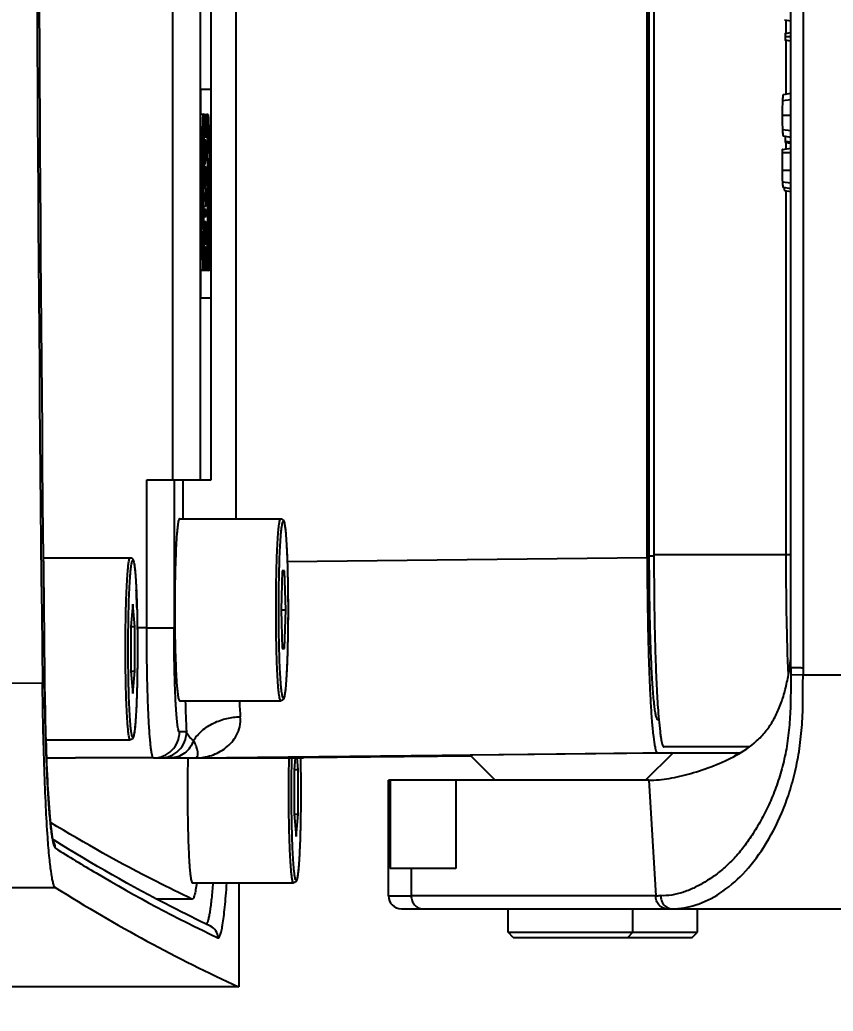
# Model space of a CAD drawing. Header units: millimetres. Extents: x 5828 to 6704, y 123 to 421.
# Drawn here: x 6436.353 to 6438.438, y 194.547 to 197.089 of the extents above; entities that cross this region are included whole.
import ezdxf

# ---------------------------------------------------------------- set-up
doc = ezdxf.new("R2010")
doc.units = ezdxf.units.MM
doc.layers.add('外形图', color=7, linetype='Continuous')
doc.layers.add('尺寸标注', color=7, linetype='Continuous')
doc.styles.add('微软雅黑', font='msyh.ttc', dxfattribs={"height": 1.5})
doc.dimstyles.new('尺寸标注_1_15比例', dxfattribs={"dimtxt": 1.5, "dimasz": 1.25, "dimexe": 0.5, "dimexo": 0.4, "dimgap": 0.5, "dimtad": 1, "dimdec": 1, "dimlfac": 15, "dimdsep": 46, "dimtxsty": '微软雅黑', "dimcen": 0.09, "dimadec": 0, "dimazin": 0, "dimtp": 0.01, "dimtm": 0.01, "dimtfac": 1, "dimtdec": 1, "dimtofl": 0, "dimtmove": 0, "dimatfit": 3, "dimfxl": 1, "dimtolj": 1, "dimarcsym": 0})

# ---------------------------------------------------------------- blocks, each defined once
blk = doc.blocks.new('*D948')
at = {"layer": 'Defpoints', "color": 0}
for p in [(6426.4804, 198.7098), (6426.4804, 197.8431), (6446.4983, 197.8431)]:
    blk.add_point(p, dxfattribs=at)
at = {"layer": '尺寸标注', "color": 0, "lineweight": -2}
for p, q in [((6446.4983, 199.9598), (6446.4983, 201.2098)), ((6426.8804, 198.7098), (6446.9983, 198.7098)), ((6426.8804, 197.8431), (6446.9983, 197.8431)), ((6446.4983, 196.5931), (6446.4983, 192.3696))]:
    blk.add_line(p, q, dxfattribs=at)
at = {"layer": '尺寸标注', "color": 0}
for points in [[(6446.29, 199.9598), (6446.7067, 199.9598), (6446.4983, 198.7098)], [(6446.7067, 196.5931), (6446.29, 196.5931), (6446.4983, 197.8431)]]:
    blk.add_solid(points, dxfattribs=at)
at = {"layer": '尺寸标注', "color": 0, "insert": (6445.2193, 193.8564), "char_height": 1.5, "attachment_point": 5, "rotation": 90, "style": '微软雅黑'}
blk.add_mtext('\\A1;13', dxfattribs=at)

msp = doc.modelspace()

# ---------------------------------------------------------------- linework, layer by layer
at = {"layer": '外形图'}
for p, q in [((6438.3294, 195.4282), (6438.3294, 197.8581)), ((6438.361, 197.8584), (6438.3609, 195.4279)), ((6437.9611, 195.7097), (6437.9611, 197.5767)), ((6437.9656, 197.5715), (6437.9656, 195.7148)), ((6437.9783, 197.5681), (6437.9783, 195.7181)), ((6436.9076, 195.8098), (6436.9076, 197.4765)), ((6436.7447, 195.9098), (6436.7447, 197.3765)), ((6436.8147, 197.3765), (6436.8147, 195.9098)), ((6436.8436, 195.9098), (6436.8436, 197.3765)), ((6438.3132, 197.0888), (6438.3294, 197.086)), ((6438.3173, 197.0542), (6438.3173, 197.0881)), ((6438.3149, 197.0538), (6438.3294, 197.0564)), ((6438.3294, 197.0451), (6438.3145, 197.0451)), ((6438.3294, 197.0338), (6438.3149, 197.0363)), ((6438.3173, 196.8977), (6438.3173, 197.0359)), ((6436.843, 196.9098), (6436.8151, 196.9098)), ((6436.8151, 196.9098), (6436.8151, 196.3765)), ((6436.8164, 196.8465), (6436.8164, 196.9098)), ((6436.843, 196.3765), (6436.843, 196.9098)), ((6438.3294, 196.8998), (6438.3097, 196.8963)), ((6438.3294, 196.8836), (6438.3079, 196.881)), ((6436.8151, 196.8466), (6436.8224, 196.8466)), ((6436.8262, 196.8465), (6436.8224, 196.8466)), ((6436.8262, 196.8465), (6436.8261, 196.8449)), ((6436.8262, 196.8465), (6436.8321, 196.8465)), ((6436.8358, 196.8465), (6436.8321, 196.8465)), ((6436.8321, 196.8449), (6436.8321, 196.8465)), ((6436.8256, 196.8267), (6436.8274, 196.8267)), ((6436.8262, 196.8448), (6436.8274, 196.8448)), ((6436.8308, 196.8448), (6436.8274, 196.8448)), ((6436.8274, 196.8448), (6436.8274, 196.8267)), ((6436.8274, 196.8267), (6436.8287, 196.8267)), ((6436.8287, 196.8267), (6436.8287, 196.8072)), ((6436.8296, 196.8267), (6436.8308, 196.8267)), ((6436.8296, 196.8072), (6436.8296, 196.8267)), ((6436.8308, 196.8267), (6436.8308, 196.8448)), ((6436.8328, 196.8207), (6436.8326, 196.8269)), ((6438.3294, 196.8438), (6438.3071, 196.8438)), ((6436.8251, 196.8072), (6436.8274, 196.8072)), ((6436.8287, 196.8072), (6436.8274, 196.8072)), ((6436.8274, 196.8072), (6436.8274, 196.7891)), ((6436.8308, 196.8072), (6436.8296, 196.8072)), ((6436.8308, 196.7891), (6436.8308, 196.8072)), ((6438.3294, 196.804), (6438.3079, 196.8066)), ((6436.8247, 196.7892), (6436.8246, 196.7826)), ((6436.8246, 196.7826), (6436.8274, 196.7826)), ((6436.8248, 196.7891), (6436.8274, 196.7891)), ((6436.8274, 196.7891), (6436.8308, 196.7891)), ((6436.8274, 196.7826), (6436.8274, 196.7647)), ((6436.8274, 196.7826), (6436.8308, 196.7612)), ((6438.3097, 196.7913), (6438.3294, 196.7879)), ((6438.3144, 196.7905), (6438.3151, 196.7768)), ((6438.3157, 196.7767), (6438.3151, 196.7768)), ((6438.3294, 196.7714), (6438.3154, 196.7738)), ((6438.3294, 196.775), (6438.3157, 196.7767)), ((6438.3173, 196.7581), (6438.3173, 196.7735)), ((6436.8243, 196.7614), (6436.8279, 196.7614)), ((6436.8244, 196.7647), (6436.8274, 196.7647)), ((6436.8274, 196.7647), (6436.8279, 196.7614)), ((6436.8279, 196.7614), (6436.8279, 196.7412)), ((6436.8287, 196.7571), (6436.8287, 196.7457)), ((6436.8297, 196.7515), (6436.8287, 196.7571)), ((6436.8287, 196.7515), (6436.8297, 196.7515)), ((6436.8287, 196.7457), (6436.8297, 196.7515)), ((6436.8308, 196.7405), (6436.8308, 196.7612)), ((6438.3294, 196.7476), (6438.3071, 196.7476)), ((6438.3071, 196.7476), (6438.3071, 196.7038)), ((6438.3075, 196.7563), (6438.3294, 196.7602)), ((6436.824, 196.7412), (6436.8279, 196.7412)), ((6436.824, 196.7378), (6436.8274, 196.7378)), ((6436.8279, 196.7412), (6436.8274, 196.7378)), ((6436.8308, 196.7405), (6436.8274, 196.7181)), ((6436.8274, 196.7378), (6436.8274, 196.7181)), ((6436.8238, 196.7181), (6436.8237, 196.7117)), ((6436.8237, 196.7117), (6436.8274, 196.7117)), ((6436.8238, 196.7181), (6436.8274, 196.7181)), ((6436.8308, 196.7117), (6436.8274, 196.7117)), ((6436.8274, 196.7117), (6436.8274, 196.6936)), ((6436.8308, 196.6858), (6436.8308, 196.7117)), ((6438.3071, 196.7038), (6438.3294, 196.7038)), ((6436.8236, 196.6936), (6436.8274, 196.6936)), ((6436.8236, 196.6806), (6436.8274, 196.6806)), ((6436.8274, 196.6936), (6436.8286, 196.6936)), ((6436.8274, 196.6806), (6436.8286, 196.6936)), ((6436.8274, 196.6806), (6436.8274, 196.6586)), ((6436.8288, 196.675), (6436.8278, 196.663)), ((6436.8301, 196.6936), (6436.8293, 196.6936)), ((6438.3294, 196.6701), (6438.3077, 196.6728)), ((6436.8235, 196.663), (6436.8235, 196.6586)), ((6436.8235, 196.6586), (6436.8274, 196.6586)), ((6436.8235, 196.6586), (6436.8235, 196.6579)), ((6436.8235, 196.6579), (6436.83, 196.6579)), ((6436.8235, 196.6579), (6436.8235, 196.6437)), ((6436.8235, 196.6437), (6436.8274, 196.6437)), ((6436.83, 196.6437), (6436.8274, 196.6437)), ((6436.8274, 196.6437), (6436.8274, 196.6256)), ((6436.8278, 196.663), (6436.8298, 196.663)), ((6436.8308, 196.6579), (6436.83, 196.6579)), ((6436.83, 196.6579), (6436.83, 196.6437)), ((6436.8308, 196.6114), (6436.8308, 196.6579)), ((6438.3092, 196.6601), (6438.3294, 196.6565)), ((6438.3132, 196.6513), (6438.3294, 196.6485)), ((6438.3173, 195.7181), (6438.3173, 196.6506)), ((6436.8235, 196.6256), (6436.8274, 196.6256)), ((6436.8235, 196.6256), (6436.8235, 196.6114)), ((6436.8274, 196.6256), (6436.83, 196.6256)), ((6436.83, 196.6256), (6436.83, 196.6114)), ((6436.8235, 196.6114), (6436.8236, 196.6023)), ((6436.8236, 196.6114), (6436.83, 196.6114)), ((6436.8236, 196.6023), (6436.8274, 196.6023)), ((6436.8308, 196.6023), (6436.8274, 196.6023)), ((6436.8274, 196.6023), (6436.8274, 196.5843)), ((6436.83, 196.6114), (6436.8308, 196.6114)), ((6436.8308, 196.5843), (6436.8308, 196.6023)), ((6436.8237, 196.5843), (6436.8274, 196.5843)), ((6436.8237, 196.5843), (6436.8238, 196.5706)), ((6436.8238, 196.5707), (6436.8274, 196.5707)), ((6436.8274, 196.5843), (6436.8308, 196.5843)), ((6436.8308, 196.5707), (6436.8274, 196.5707)), ((6436.8274, 196.5707), (6436.8274, 196.5533)), ((6436.8308, 196.5475), (6436.8308, 196.5707)), ((6436.824, 196.5533), (6436.8274, 196.5533)), ((6436.8274, 196.5533), (6436.8293, 196.5538)), ((6436.8274, 196.5363), (6436.8293, 196.5538)), ((6436.8308, 196.5475), (6436.8298, 196.538)), ((6436.8341, 196.5379), (6436.8342, 196.5475)), ((6436.8242, 196.5363), (6436.8274, 196.5363)), ((6436.8274, 196.5363), (6436.8274, 196.5133)), ((6436.8298, 196.538), (6436.8289, 196.5301)), ((6436.8289, 196.5308), (6436.8296, 196.5308)), ((6436.8296, 196.5308), (6436.8289, 196.5301)), ((6436.8308, 196.5308), (6436.8296, 196.5308)), ((6436.8308, 196.5133), (6436.8308, 196.5308)), ((6436.834, 196.5306), (6436.8341, 196.5379)), ((6436.8246, 196.5133), (6436.8274, 196.5133)), ((6436.8246, 196.5132), (6436.8247, 196.5057)), ((6436.829, 196.5057), (6436.8247, 196.5057)), ((6436.8282, 196.5026), (6436.8248, 196.5026)), ((6436.8274, 196.5133), (6436.8308, 196.5133)), ((6436.8335, 196.5056), (6436.8336, 196.5104)), ((6436.8336, 196.5104), (6436.8337, 196.5133)), ((6436.8293, 196.4664), (6436.8282, 196.4664)), ((6436.8293, 196.4483), (6436.8293, 196.4664)), ((6436.8366, 196.4671), (6436.8365, 196.4656)), ((6436.8365, 196.4656), (6436.8365, 196.4644)), ((6436.8368, 196.4728), (6436.8366, 196.4683)), ((6436.8366, 196.4683), (6436.8366, 196.4671)), ((6436.837, 196.4796), (6436.8368, 196.4728)), ((6436.8371, 196.4851), (6436.837, 196.4796)), ((6436.8382, 196.4853), (6436.8371, 196.4853)), ((6436.8387, 196.4727), (6436.8378, 196.4727)), ((6436.8378, 196.4626), (6436.8381, 196.4684)), ((6436.8385, 196.4672), (6436.8383, 196.4672)), ((6436.8385, 196.4671), (6436.8385, 196.4673)), ((6436.8387, 196.4684), (6436.8387, 196.4727)), ((6436.8224, 196.4466), (6436.8151, 196.4466)), ((6436.8382, 196.446), (6436.8151, 196.446)), ((6436.8164, 196.3765), (6436.8164, 196.446)), ((6436.8224, 196.4466), (6436.8262, 196.4466)), ((6436.8261, 196.4489), (6436.8261, 196.4483)), ((6436.8261, 196.4483), (6436.8262, 196.4466)), ((6436.8276, 196.4483), (6436.8262, 196.4483)), ((6436.8321, 196.4466), (6436.8262, 196.4466)), ((6436.8276, 196.4483), (6436.8293, 196.4483)), ((6436.8299, 196.4489), (6436.8293, 196.4489)), ((6436.8299, 196.4489), (6436.8307, 196.4489)), ((6436.8308, 196.459), (6436.8308, 196.4578)), ((6436.8321, 196.4482), (6436.8321, 196.4489)), ((6436.8321, 196.4466), (6436.8321, 196.4482)), ((6436.8321, 196.4466), (6436.8358, 196.4465)), ((6436.836, 196.4516), (6436.8358, 196.4465)), ((6436.8365, 196.4635), (6436.8363, 196.4588)), ((6436.8363, 196.4588), (6436.8363, 196.4576)), ((6436.8365, 196.4644), (6436.8365, 196.4635)), ((6436.8384, 196.459), (6436.8376, 196.459)), ((6436.8151, 196.3765), (6436.843, 196.3765)), ((6436.6781, 195.9098), (6436.8147, 195.9098)), ((6436.6781, 195.5298), (6436.6781, 195.9098)), ((6436.7481, 195.9098), (6436.7481, 195.5298)), ((6436.771, 195.9098), (6436.771, 195.8098)), ((6436.8147, 195.9098), (6436.8436, 195.9098)), ((6436.7621, 195.8098), (6437.0217, 195.8098)), ((6436.4129, 195.7098), (6436.6358, 195.7098)), ((6437.9611, 195.7097), (6437.0384, 195.6993)), ((6437.9656, 195.7148), (6437.9783, 195.7148)), ((6437.9783, 195.7181), (6438.3294, 195.7181)), ((6437.0254, 195.6758), (6437.0224, 195.5765)), ((6437.0314, 195.6758), (6437.0254, 195.6758)), ((6437.0344, 195.5765), (6437.0314, 195.6758)), ((6436.6513, 195.6273), (6436.6514, 195.6266)), ((6436.6522, 195.6058), (6436.6523, 195.6045)), ((6436.6425, 195.5911), (6436.6373, 195.5338)), ((6436.6477, 195.5338), (6436.6425, 195.5911)), ((6436.653, 195.5822), (6436.653, 195.5817)), ((6437.0224, 195.5765), (6437.0344, 195.5765)), ((6437.0224, 195.5765), (6437.0254, 195.4772)), ((6437.0314, 195.4772), (6437.0344, 195.5765)), ((6436.6373, 195.5338), (6436.6477, 195.5338)), ((6436.6373, 195.5338), (6436.6373, 195.4191)), ((6436.6477, 195.4191), (6436.6477, 195.5338)), ((6436.6781, 195.5298), (6436.654, 195.5298)), ((6436.6781, 195.5298), (6436.7481, 195.5298)), ((6437.0254, 195.4772), (6437.0314, 195.4772)), ((6438.3294, 195.4282), (6438.329, 195.3661)), ((6436.416, 195.4097), (6436.4159, 195.4093)), ((6436.6373, 195.4191), (6436.6477, 195.4191)), ((6436.6373, 195.4191), (6436.6425, 195.3618)), ((6436.6425, 195.3618), (6436.6477, 195.4191)), ((6438.3292, 195.41), (6438.3609, 195.4098)), ((6438.3609, 195.4098), (6438.9936, 195.4098)), ((6436.4108, 195.3878), (6434.3341, 195.3861)), ((6438.329, 195.3661), (6438.3288, 195.3543)), ((6438.3288, 195.3543), (6438.3288, 195.3509)), ((6436.7621, 195.3431), (6437.0217, 195.3431)), ((6437.9909, 195.2948), (6437.9876, 195.2948)), ((6436.78, 195.2631), (6436.7621, 195.2631)), ((6436.4195, 195.2431), (6436.6358, 195.2431)), ((6438.2227, 195.2248), (6438.0041, 195.2248)), ((6436.4211, 195.1971), (6436.4958, 195.1971)), ((6436.6955, 195.1965), (6436.4958, 195.1965)), ((6436.6955, 195.1965), (6436.7134, 195.1965)), ((6436.7134, 195.1965), (6436.8039, 195.1965)), ((6436.8039, 195.1965), (6437.9873, 195.2098)), ((6436.8039, 195.1965), (6437.0796, 195.1965)), ((6437.0586, 195.1965), (6437.056, 195.1671)), ((6437.0664, 195.1671), (6437.0637, 195.1965)), ((6437.5097, 195.2013), (6437.0796, 195.1965)), ((6438.0236, 195.2096), (6437.5072, 195.2038)), ((6437.5717, 195.1394), (6437.5072, 195.2038)), ((6437.957, 195.1394), (6438.0273, 195.2097)), ((6437.9873, 195.2098), (6438.1996, 195.2098)), ((6438.1894, 195.2096), (6438.0256, 195.2079)), ((6438.1843, 195.2009), (6438.193, 195.2097)), ((6438.1985, 195.2091), (6438.1924, 195.2091)), ((6437.056, 195.1671), (6437.0664, 195.1671)), ((6437.056, 195.1671), (6437.056, 195.0525)), ((6437.0664, 195.0525), (6437.0664, 195.1671)), ((6437.3018, 195.1394), (6437.2977, 195.1394)), ((6437.2977, 194.8431), (6437.2977, 195.1394)), ((6437.9656, 195.1394), (6437.3018, 195.1394)), ((6437.3018, 195.1394), (6437.3018, 194.9127)), ((6437.4709, 195.1394), (6437.4709, 194.9127)), ((6437.9656, 195.1394), (6437.9828, 194.8432)), ((6437.056, 195.0525), (6437.0664, 195.0525)), ((6437.056, 195.0525), (6437.0612, 194.9951)), ((6437.0612, 194.9951), (6437.0664, 195.0525)), ((6436.441, 194.9856), (6436.4371, 194.9879)), ((6436.441, 194.9853), (6436.4371, 194.9877)), ((6437.4709, 194.9127), (6437.3018, 194.9127)), ((6437.3562, 194.9127), (6437.3562, 194.8431)), ((6434.3149, 194.8632), (6436.4437, 194.8644)), ((6436.7949, 194.8765), (6437.0545, 194.8765)), ((6436.9138, 194.8765), (6436.9138, 194.6098)), ((6437.2977, 194.8431), (6437.3562, 194.8431)), ((6437.9828, 194.8432), (6437.3562, 194.8431)), ((6436.794, 194.8346), (6436.7032, 194.8346)), ((6436.7948, 194.8345), (6436.7035, 194.8345)), ((6436.7948, 194.8345), (6436.794, 194.8346)), ((6437.331, 194.8098), (6439.5861, 194.8098)), ((6437.6044, 194.7498), (6437.6044, 194.8098)), ((6437.9244, 194.7498), (6437.9244, 194.8098)), ((6438.0901, 194.7498), (6438.0901, 194.8098)), ((6436.8415, 194.7654), (6436.8415, 194.7654)), ((6437.6044, 194.7498), (6437.9241, 194.7498)), ((6437.6177, 194.7365), (6437.6044, 194.7498)), ((6437.911, 194.7365), (6437.9244, 194.7498)), ((6437.9241, 194.7498), (6437.9244, 194.7498)), ((6437.9244, 194.7498), (6438.0899, 194.7498)), ((6438.0767, 194.7365), (6438.0901, 194.7498)), ((6438.0899, 194.7498), (6438.0901, 194.7498)), ((6437.6177, 194.7365), (6438.0765, 194.7365)), ((6437.9108, 194.7365), (6437.911, 194.7365)), ((6438.0765, 194.7365), (6438.0767, 194.7365)), ((6436.9138, 194.6098), (6434.3058, 194.6098))]:
    msp.add_line(p, q, dxfattribs=at)
for centre, radius, start, end in [((6690.673, 198.2765), 254.2786, 179.349058, 180.650944), ((6688.7819, 198.2765), 252.3822, 179.349108, 180.650894), ((6688.7647, 198.2765), 252.365, 179.349137, 180.650872), ((6441.4134, 196.7038), 4.5895, 178.4629, 178.7078), ((6440.736, 196.7223), 3.9118, 178.2034, 178.4666), ((6433.2029, 196.7313), 3.631, 1.5086, 1.7928), ((6442.0854, 196.6883), 5.2616, 178.7044, 178.9021), ((6431.9851, 196.7001), 4.8492, 1.2675, 1.4247), ((6430.97, 196.6777), 5.8645, 1.08828, 1.26665), ((6443.7369, 196.6586), 6.9134, 178.97238, 179.50655), ((6430.1105, 196.6618), 6.7242, 0.84775, 1.08451), ((6429.375, 196.6509), 7.4598, 0.6896, 0.84831), ((6428.889, 196.6458), 7.9458, 359.29105, 0.68411), ((6444.7094, 196.6482), 7.8859, 179.53865, 179.67012), ((6444.8682, 196.6473), 8.0447, 179.67021, 179.88816), ((6437.2586, 196.6905), 0.4293, 179.5922, 179.9804), ((6444.893, 196.6471), 8.0695, 180.02434, 180.15288), ((6444.6076, 196.6459), 7.7842, 180.32082, 180.45352), ((6444.5016, 196.6449), 7.6781, 180.55468, 180.68463), ((6444.3386, 196.643), 7.5151, 180.68446, 180.8561), ((6443.614, 196.6322), 6.7904, 180.85677, 181.00405), ((6430.4478, 196.6256), 6.3869, 358.99181, 359.14739), ((6441.7454, 196.5965), 4.9215, 181.0576, 181.7195), ((6431.9695, 196.5963), 4.8649, 358.466, 358.931), ((6437.1932, 196.4707), 0.365, 179.675, 180.3637), ((6437.209, 196.4707), 0.3809, 180.3565, 180.6575), ((6436.1063, 196.4696), 0.7246, 0.2491, 1.2415), ((6435.6513, 196.4673), 1.1796, 359.5976, 0.0528), ((6435.8179, 196.4674), 1.013, 0.0578, 0.3053), ((6432.9095, 196.5712), 3.9246, 358.2129, 358.465), ((6437.164, 196.4662), 0.3268, 178.8413, 179.3233), ((6437.194, 196.4658), 0.3568, 179.3193, 179.5821), ((6437.2089, 196.4657), 0.3716, 179.5815, 180.0006), ((6437.2031, 196.4656), 0.3659, 179.9959, 180.6778), ((6437.0162, 196.4673), 0.1787, 178.2512, 178.4219), ((6436.579, 196.4657), 0.26, 359.9948, 0.7317), ((6436.573, 196.4657), 0.266, 359.7393, 360), ((6435.3458, 196.4696), 1.4851, 359.2034, 359.544), ((6433.8552, 196.5654), 2.983, 357.8136, 357.9283), ((6437.1674, 196.4652), 0.3302, 180.6784, 181.0857), ((6437.1368, 196.4647), 0.2996, 181.0876, 181.3232), ((6437.1173, 196.4642), 0.28, 181.3243, 181.4477), ((6437.0023, 196.4637), 0.1647, 181.6291, 182.0764), ((6436.9675, 196.4624), 0.1299, 182.0702, 182.6379), ((6436.7385, 196.4645), 0.1002, 359.0602, 0.0109), ((6447.0052, 195.7084), 9.0441, 179.99187, 181.24366), ((6434.5923, 195.5316), 2.0612, 2.0646, 2.643), ((6433.9808, 195.509), 2.6732, 1.5696, 2.0474), ((6442.7868, 195.6121), 4.8072, 181.898, 182.7549), ((6437.2607, 195.5918), 1.0779, 351.2949, 352.4958), ((6442.7384, 195.5533), 5.9654, 182.02081, 182.78796), ((6439.2304, 195.4721), 2.3187, 183.1965, 184.2069), ((6436.6955, 195.2631), 0.0666, 270.0421, 0.0427), ((6436.7134, 195.2631), 0.0666, 270.0421, 0.0427), ((6436.4106, 194.965), 0.0333, 359.9807, 33.6063), ((6437.331, 194.8431), 0.0333, 180, 270), ((6436.8272, 194.7353), 0.0333, 359.8971, 64.5472)]:
    msp.add_arc(centre, radius, start, end, dxfattribs=at)
msp.add_ellipse((6438.1659, 1194.3243), major_axis=(0, 1000), ratio=0.052408, start_param=-3.17446, end_param=-3.165488, dxfattribs=at)
for points, knots in [([(6438.3149, 197.0538), (6438.3149, 197.0538), (6438.3148, 197.0536), (6438.3147, 197.0533), (6438.3147, 197.0525), (6438.3146, 197.0509), (6438.3145, 197.0484), (6438.3145, 197.0462), (6438.3145, 197.0451)], [0, 0, 0, 0, 0.015801, 0.058805, 0.140273, 0.265174, 0.610676, 1, 1, 1, 1]), ([(6438.3145, 197.0451), (6438.3145, 197.0439), (6438.3145, 197.0418), (6438.3146, 197.0393), (6438.3147, 197.0377), (6438.3147, 197.0369), (6438.3148, 197.0365), (6438.3149, 197.0363), (6438.3149, 197.0363)], [0, 0, 0, 0, 0.389299, 0.734784, 0.859713, 0.941187, 0.9842, 1, 1, 1, 1]), ([(6438.3079, 196.881), (6438.3077, 196.8783), (6438.3072, 196.8659), (6438.3071, 196.8535), (6438.3071, 196.8438)], [0, 0, 0, 0, 0.215987, 1, 1, 1, 1]), ([(6438.3097, 196.8963), (6438.3096, 196.8963), (6438.3093, 196.8959), (6438.3091, 196.8952), (6438.3089, 196.8939), (6438.3085, 196.8913), (6438.3082, 196.8869), (6438.308, 196.8831), (6438.3079, 196.881)], [0, 0, 0, 0, 0.023907, 0.074407, 0.155779, 0.268938, 0.58487, 1, 1, 1, 1]), ([(6436.8224, 196.4466), (6436.8218, 196.4616), (6436.8208, 196.4932), (6436.8194, 196.5598), (6436.8187, 196.6465), (6436.8195, 196.7484), (6436.8212, 196.815), (6436.8224, 196.8466)], [0, 0, 0, 0, 0.113096, 0.236594, 0.49998, 0.763261, 1, 1, 1, 1]), ([(6436.8358, 196.8465), (6436.837, 196.8186), (6436.8385, 196.7596), (6436.8395, 196.6689), (6436.8391, 196.5764), (6436.838, 196.5149), (6436.8371, 196.4851)], [0, 0, 0, 0, 0.231793, 0.489775, 0.752769, 1, 1, 1, 1]), ([(6438.3071, 196.8438), (6438.3071, 196.8404), (6438.3071, 196.828), (6438.3074, 196.8156), (6438.3079, 196.8066)], [0, 0, 0, 0, 0.274132, 1, 1, 1, 1]), ([(6438.3079, 196.8066), (6438.308, 196.8044), (6438.3082, 196.8006), (6438.3085, 196.7963), (6438.3089, 196.7937), (6438.3091, 196.7925), (6438.3093, 196.7918), (6438.3096, 196.7914), (6438.3097, 196.7913)], [0, 0, 0, 0, 0.427132, 0.735068, 0.844444, 0.924296, 0.975202, 1, 1, 1, 1]), ([(6438.3151, 196.7768), (6438.3151, 196.7764), (6438.3151, 196.7757), (6438.3152, 196.7747), (6438.3153, 196.7742), (6438.3153, 196.7738), (6438.3154, 196.7738)], [0, 0, 0, 0, 0.396636, 0.715486, 0.923641, 1, 1, 1, 1]), ([(6438.3075, 196.7563), (6438.3075, 196.7563), (6438.3074, 196.7561), (6438.3073, 196.7558), (6438.3072, 196.755), (6438.3072, 196.7534), (6438.3071, 196.7509), (6438.3071, 196.7487), (6438.3071, 196.7476)], [0, 0, 0, 0, 0.015801, 0.058801, 0.140263, 0.26515, 0.610658, 1, 1, 1, 1]), ([(6438.3071, 196.7038), (6438.3071, 196.701), (6438.3071, 196.6906), (6438.3073, 196.6803), (6438.3077, 196.6728)], [0, 0, 0, 0, 0.273916, 1, 1, 1, 1]), ([(6436.8298, 196.663), (6436.8297, 196.663), (6436.8296, 196.6634), (6436.8295, 196.6639), (6436.8293, 196.665), (6436.8292, 196.6663), (6436.8291, 196.668), (6436.8289, 196.6709), (6436.8289, 196.6733), (6436.8288, 196.675)], [0, 0, 0, 0, 0.021518, 0.073612, 0.156475, 0.268881, 0.410512, 0.581347, 1, 1, 1, 1]), ([(6436.8293, 196.6907), (6436.8293, 196.6896), (6436.8293, 196.6876), (6436.8294, 196.6852), (6436.8294, 196.6837), (6436.8295, 196.6829), (6436.8296, 196.6825), (6436.8296, 196.6822), (6436.8297, 196.6822)], [0, 0, 0, 0, 0.374795, 0.709035, 0.838558, 0.930306, 0.981628, 1, 1, 1, 1]), ([(6436.8297, 196.6822), (6436.8298, 196.6822), (6436.8298, 196.6827), (6436.8299, 196.6832), (6436.83, 196.6845), (6436.83, 196.686), (6436.8301, 196.6878), (6436.8301, 196.6904), (6436.8301, 196.6923), (6436.8301, 196.6936)], [0, 0, 0, 0, 0.019787, 0.079891, 0.187303, 0.330043, 0.492081, 0.662112, 1, 1, 1, 1]), ([(6436.8308, 196.6858), (6436.8309, 196.683), (6436.8308, 196.6789), (6436.8307, 196.6737), (6436.8306, 196.6703), (6436.8304, 196.6674), (6436.8303, 196.6652), (6436.8301, 196.6638), (6436.83, 196.6632), (6436.8298, 196.663), (6436.8298, 196.663)], [0, 0, 0, 0, 0.365765, 0.534529, 0.685703, 0.814018, 0.913833, 0.977003, 0.993034, 1, 1, 1, 1]), ([(6438.3077, 196.6728), (6438.3078, 196.671), (6438.308, 196.6679), (6438.3083, 196.6643), (6438.3086, 196.6622), (6438.3088, 196.6611), (6438.309, 196.6605), (6438.3091, 196.6601), (6438.3092, 196.6601)], [0, 0, 0, 0, 0.41462, 0.72576, 0.838699, 0.921825, 0.974882, 1, 1, 1, 1]), ([(6438.3117, 196.6595), (6438.3118, 196.659), (6438.3119, 196.6572), (6438.3121, 196.6554), (6438.3123, 196.6542)], [0, 0, 0, 0, 0.298473, 1, 1, 1, 1]), ([(6438.3123, 196.6542), (6438.3124, 196.6534), (6438.3125, 196.6525), (6438.3129, 196.6516), (6438.3131, 196.6514), (6438.3132, 196.6513)], [0, 0, 0, 0, 0.716362, 0.902281, 1, 1, 1, 1]), ([(6436.8276, 196.4483), (6436.8275, 196.4532), (6436.8273, 196.4632), (6436.8273, 196.478), (6436.8275, 196.4898), (6436.8278, 196.4979), (6436.828, 196.5012), (6436.8282, 196.5026)], [0, 0, 0, 0, 0.270701, 0.551737, 0.816675, 0.924861, 1, 1, 1, 1]), ([(6436.8282, 196.5026), (6436.8282, 196.503), (6436.8284, 196.5038), (6436.8286, 196.5048), (6436.8287, 196.5054), (6436.8289, 196.5057), (6436.829, 196.5057)], [0, 0, 0, 0, 0.417582, 0.720594, 0.911138, 1, 1, 1, 1]), ([(6436.829, 196.5057), (6436.8292, 196.5057), (6436.8294, 196.5052), (6436.8296, 196.5043), (6436.8298, 196.5025), (6436.8301, 196.5002), (6436.8303, 196.4972), (6436.8305, 196.4922), (6436.8306, 196.4882), (6436.8307, 196.4853)], [0, 0, 0, 0, 0.02005, 0.069467, 0.151191, 0.265211, 0.410524, 0.584219, 1, 1, 1, 1]), ([(6436.8287, 196.4854), (6436.8285, 196.4839), (6436.8283, 196.4796), (6436.8282, 196.4754), (6436.8282, 196.4727)], [0, 0, 0, 0, 0.359856, 1, 1, 1, 1]), ([(6436.8291, 196.4862), (6436.829, 196.4862), (6436.8288, 196.4858), (6436.8288, 196.4856), (6436.8287, 196.4854)], [0, 0, 0, 0, 0.28794, 1, 1, 1, 1]), ([(6436.8299, 196.4489), (6436.8299, 196.4529), (6436.83, 196.4589), (6436.83, 196.4669), (6436.83, 196.4728), (6436.8299, 196.4782), (6436.8298, 196.482), (6436.8296, 196.4843), (6436.8294, 196.4853), (6436.8293, 196.4858), (6436.8291, 196.4862), (6436.8291, 196.4862)], [0, 0, 0, 0, 0.319098, 0.481707, 0.64362, 0.794901, 0.912164, 0.951545, 0.977957, 0.993439, 1, 1, 1, 1]), ([(6436.8373, 196.4728), (6436.8373, 196.4745), (6436.8374, 196.4769), (6436.8375, 196.4799), (6436.8376, 196.4818), (6436.8378, 196.4832), (6436.8379, 196.4843), (6436.838, 196.4849), (6436.8382, 196.4853), (6436.8382, 196.4853)], [0, 0, 0, 0, 0.403838, 0.575449, 0.721593, 0.839051, 0.925274, 0.978684, 1, 1, 1, 1]), ([(6436.8383, 196.4797), (6436.8382, 196.4797), (6436.8381, 196.4795), (6436.838, 196.4792), (6436.838, 196.4786), (6436.8378, 196.4774), (6436.8377, 196.4754), (6436.8376, 196.4737), (6436.8376, 196.4728)], [0, 0, 0, 0, 0.021698, 0.073975, 0.158217, 0.273463, 0.589064, 1, 1, 1, 1]), ([(6436.8382, 196.4853), (6436.8384, 196.4853), (6436.8385, 196.4848), (6436.8386, 196.4841), (6436.8388, 196.4827), (6436.8389, 196.4809), (6436.839, 196.4786), (6436.8392, 196.475), (6436.8392, 196.4721), (6436.8392, 196.47)], [0, 0, 0, 0, 0.021271, 0.076068, 0.16448, 0.284291, 0.432219, 0.604127, 1, 1, 1, 1]), ([(6436.8388, 196.475), (6436.8388, 196.4756), (6436.8387, 196.4768), (6436.8386, 196.4784), (6436.8384, 196.4791), (6436.8384, 196.4797), (6436.8383, 196.4797)], [0, 0, 0, 0, 0.418155, 0.731644, 0.927168, 1, 1, 1, 1]), ([(6436.8385, 196.4644), (6436.8385, 196.4645), (6436.8386, 196.4654), (6436.8386, 196.4664), (6436.8385, 196.4671)], [0, 0, 0, 0, 0.186194, 1, 1, 1, 1]), ([(6436.839, 196.469), (6436.839, 196.4696), (6436.8389, 196.4716), (6436.8389, 196.4735), (6436.8388, 196.475)], [0, 0, 0, 0, 0.271984, 1, 1, 1, 1]), ([(6436.8376, 196.4503), (6436.8376, 196.4508), (6436.8374, 196.4531), (6436.8374, 196.4554), (6436.8373, 196.4571)], [0, 0, 0, 0, 0.215023, 1, 1, 1, 1]), ([(6436.8378, 196.448), (6436.8378, 196.4481), (6436.8377, 196.4489), (6436.8376, 196.4497), (6436.8376, 196.4503)], [0, 0, 0, 0, 0.216225, 1, 1, 1, 1]), ([(6436.8377, 196.4564), (6436.8377, 196.4558), (6436.8378, 196.4546), (6436.8379, 196.4531), (6436.8381, 196.4523), (6436.8381, 196.4517), (6436.8383, 196.4517)], [0, 0, 0, 0, 0.418155, 0.731644, 0.927168, 1, 1, 1, 1]), ([(6436.8382, 196.446), (6436.8382, 196.446), (6436.8381, 196.4463), (6436.8379, 196.4468), (6436.8378, 196.4475), (6436.8378, 196.448)], [0, 0, 0, 0, 0.083558, 0.274269, 1, 1, 1, 1]), ([(6436.8382, 196.461), (6436.8382, 196.4612), (6436.8382, 196.462), (6436.8382, 196.4629), (6436.8382, 196.4636)], [0, 0, 0, 0, 0.216947, 1, 1, 1, 1]), ([(6436.8384, 196.4592), (6436.8383, 196.4593), (6436.8383, 196.4599), (6436.8382, 196.4605), (6436.8382, 196.461)], [0, 0, 0, 0, 0.159951, 1, 1, 1, 1]), ([(6436.8389, 196.4503), (6436.8388, 196.4497), (6436.8388, 196.4487), (6436.8386, 196.4473), (6436.8385, 196.4466), (6436.8384, 196.446), (6436.8382, 196.446)], [0, 0, 0, 0, 0.421439, 0.732429, 0.925181, 1, 1, 1, 1]), ([(6436.8383, 196.4517), (6436.8383, 196.4517), (6436.8384, 196.4519), (6436.8385, 196.4523), (6436.8386, 196.4529), (6436.8387, 196.4542), (6436.8388, 196.4563), (6436.8389, 196.4582), (6436.8389, 196.4592)], [0, 0, 0, 0, 0.021544, 0.074097, 0.158851, 0.274667, 0.590857, 1, 1, 1, 1]), ([(6436.8385, 196.4593), (6436.8385, 196.4593), (6436.8385, 196.4592), (6436.8385, 196.459), (6436.8384, 196.459)], [0, 0, 0, 0, 0.721834, 1, 1, 1, 1]), ([(6436.8384, 196.459), (6436.8384, 196.459), (6436.8384, 196.4591), (6436.8384, 196.4592), (6436.8384, 196.4592)], [0, 0, 0, 0, 0.292434, 1, 1, 1, 1]), ([(6436.8387, 196.4628), (6436.8387, 196.4625), (6436.8387, 196.4613), (6436.8386, 196.4601), (6436.8385, 196.4593)], [0, 0, 0, 0, 0.32705, 1, 1, 1, 1]), ([(6436.8392, 196.4571), (6436.8392, 196.4565), (6436.8391, 196.4542), (6436.839, 196.452), (6436.8389, 196.4503)], [0, 0, 0, 0, 0.281846, 1, 1, 1, 1]), ([(6436.7621, 195.8098), (6436.7616, 195.8098), (6436.7604, 195.808), (6436.7595, 195.8047), (6436.7584, 195.799), (6436.7573, 195.7914), (6436.7562, 195.7816), (6436.7548, 195.7648), (6436.7533, 195.7394), (6436.7518, 195.7045), (6436.7507, 195.6646), (6436.75, 195.6214), (6436.7499, 195.5917), (6436.7499, 195.5765)], [0, 0, 0, 0, 0.007, 0.022193, 0.046433, 0.079681, 0.121689, 0.172086, 0.296094, 0.447033, 0.619147, 0.805851, 1, 1, 1, 1]), ([(6437.0095, 195.5765), (6437.0095, 195.5917), (6437.0097, 195.6214), (6437.0104, 195.6646), (6437.0114, 195.7045), (6437.0129, 195.7394), (6437.0144, 195.7648), (6437.0159, 195.7816), (6437.017, 195.7914), (6437.018, 195.799), (6437.0192, 195.8047), (6437.0201, 195.808), (6437.0212, 195.8098), (6437.0217, 195.8098)], [0, 0, 0, 0, 0.194146, 0.380847, 0.552959, 0.703897, 0.827906, 0.878303, 0.920312, 0.953562, 0.977803, 0.992998, 1, 1, 1, 1]), ([(6437.0217, 195.8098), (6437.0235, 195.8098), (6437.0263, 195.8087), (6437.0286, 195.8058), (6437.0297, 195.8033), (6437.0308, 195.7998), (6437.0318, 195.7945), (6437.0335, 195.7829), (6437.0352, 195.7639), (6437.0366, 195.7419), (6437.0376, 195.7209), (6437.0385, 195.6962), (6437.0399, 195.6479), (6437.0403, 195.6056), (6437.0403, 195.5765)], [0, 0, 0, 0, 0.021478, 0.035199, 0.045625, 0.056095, 0.081208, 0.113791, 0.202826, 0.321991, 0.39165, 0.467178, 0.632912, 1, 1, 1, 1]), ([(6437.0165, 195.5765), (6437.0165, 195.5912), (6437.0167, 195.6201), (6437.0173, 195.6621), (6437.0184, 195.7008), (6437.0196, 195.7303), (6437.0208, 195.7511), (6437.0217, 195.7643), (6437.0227, 195.7757), (6437.0237, 195.7852), (6437.0247, 195.7919), (6437.0255, 195.7962), (6437.026, 195.7986), (6437.0266, 195.8006), (6437.0271, 195.802), (6437.0284, 195.8037), (6437.0297, 195.802), (6437.0302, 195.8006), (6437.0308, 195.7986), (6437.0313, 195.7962), (6437.0321, 195.7919), (6437.0331, 195.7852), (6437.0341, 195.7757), (6437.0351, 195.7643), (6437.036, 195.7511), (6437.0372, 195.7303), (6437.0384, 195.7008), (6437.0395, 195.6621), (6437.0401, 195.6201), (6437.0403, 195.5912), (6437.0403, 195.5765)], [0, 0, 0, 0, 0.097067, 0.190415, 0.27647, 0.351937, 0.384782, 0.413941, 0.43914, 0.460143, 0.476768, 0.483397, 0.488891, 0.493252, 0.4965, 0.5, 0.503501, 0.506748, 0.511109, 0.516603, 0.523232, 0.539857, 0.560861, 0.586059, 0.615218, 0.648063, 0.72353, 0.809585, 0.902933, 1, 1, 1, 1]), ([(6436.6358, 195.2431), (6436.6353, 195.2431), (6436.6341, 195.245), (6436.6333, 195.2482), (6436.6321, 195.2539), (6436.631, 195.2616), (6436.63, 195.2713), (6436.6285, 195.2882), (6436.627, 195.3136), (6436.6255, 195.3485), (6436.6244, 195.3883), (6436.6238, 195.4315), (6436.6235, 195.4765), (6436.6238, 195.5214), (6436.6244, 195.5646), (6436.6255, 195.6045), (6436.627, 195.6394), (6436.6285, 195.6648), (6436.63, 195.6816), (6436.631, 195.6914), (6436.6321, 195.699), (6436.6333, 195.7047), (6436.6341, 195.708), (6436.6353, 195.7098), (6436.6358, 195.7098)], [0, 0, 0, 0, 0.003501, 0.011098, 0.023219, 0.039844, 0.060848, 0.086047, 0.148051, 0.22352, 0.309577, 0.402928, 0.5, 0.597072, 0.690423, 0.77648, 0.851949, 0.913953, 0.939152, 0.960156, 0.976781, 0.988902, 0.996499, 1, 1, 1, 1]), ([(6436.6425, 195.2498), (6436.6419, 195.2498), (6436.6408, 195.2516), (6436.64, 195.2547), (6436.6388, 195.2603), (6436.6378, 195.2677), (6436.6368, 195.2772), (6436.6354, 195.2936), (6436.6339, 195.3182), (6436.6325, 195.3521), (6436.6314, 195.3908), (6436.6308, 195.4328), (6436.6305, 195.4765), (6436.6308, 195.5201), (6436.6314, 195.5621), (6436.6325, 195.6008), (6436.6339, 195.6347), (6436.6354, 195.6594), (6436.6368, 195.6757), (6436.6378, 195.6853), (6436.6388, 195.6927), (6436.64, 195.6982), (6436.6408, 195.7014), (6436.6419, 195.7031), (6436.6425, 195.7031)], [0, 0, 0, 0, 0.003501, 0.011098, 0.023218, 0.039843, 0.060847, 0.086046, 0.14805, 0.223519, 0.309576, 0.402928, 0.5, 0.597072, 0.690424, 0.776481, 0.85195, 0.913954, 0.939153, 0.960157, 0.976782, 0.988902, 0.996499, 1, 1, 1, 1]), ([(6436.6358, 195.7098), (6436.6375, 195.7098), (6436.6404, 195.7087), (6436.6427, 195.7058), (6436.6438, 195.7033), (6436.6448, 195.6998), (6436.6459, 195.6945), (6436.6476, 195.6829), (6436.6493, 195.6639), (6436.6507, 195.6419), (6436.6517, 195.6209), (6436.6526, 195.5962), (6436.6539, 195.5479), (6436.6546, 195.4765), (6436.6539, 195.405), (6436.6526, 195.3567), (6436.6517, 195.3321), (6436.6507, 195.3111), (6436.6493, 195.2891), (6436.6476, 195.27), (6436.6459, 195.2585), (6436.6448, 195.2532), (6436.6438, 195.2497), (6436.6427, 195.2472), (6436.6404, 195.2442), (6436.6375, 195.2431), (6436.6358, 195.2431)], [0, 0, 0, 0, 0.010741, 0.0176, 0.022812, 0.028048, 0.040604, 0.056894, 0.101409, 0.160989, 0.195817, 0.233582, 0.316451, 0.499999, 0.683548, 0.766417, 0.804182, 0.83901, 0.898591, 0.943106, 0.959396, 0.971952, 0.977188, 0.9824, 0.989259, 1, 1, 1, 1]), ([(6436.6425, 195.7031), (6436.6431, 195.7031), (6436.6442, 195.701), (6436.6452, 195.6975), (6436.6464, 195.6911), (6436.6475, 195.6826), (6436.6485, 195.6717), (6436.6496, 195.6587), (6436.6505, 195.6437), (6436.6511, 195.633), (6436.6513, 195.6273)], [0, 0, 0, 0, 0.023024, 0.07443, 0.156734, 0.269614, 0.412031, 0.582507, 0.779211, 1, 1, 1, 1]), ([(6437.9656, 195.7148), (6437.9656, 195.6875), (6437.9659, 195.6339), (6437.9671, 195.5561), (6437.9691, 195.4844), (6437.9713, 195.4298), (6437.9735, 195.3912), (6437.9752, 195.3667), (6437.9771, 195.3456), (6437.979, 195.328), (6437.9809, 195.3141), (6437.9827, 195.305), (6437.9842, 195.2996), (6437.9853, 195.2971), (6437.9862, 195.2954), (6437.9872, 195.2948), (6437.9876, 195.2948)], [0, 0, 0, 0, 0.194095, 0.380751, 0.552821, 0.703721, 0.769396, 0.827701, 0.878085, 0.920084, 0.953325, 0.977561, 0.98628, 0.992774, 0.997178, 1, 1, 1, 1]), ([(6437.9783, 195.7181), (6437.9783, 195.6721), (6437.9789, 195.5836), (6437.9809, 195.4952), (6437.9823, 195.4528)], [0, 0, 0, 0, 0.520786, 1, 1, 1, 1]), ([(6438.323, 195.4094), (6438.3209, 195.4578), (6438.3182, 195.5607), (6438.3173, 195.6636), (6438.3173, 195.7181)], [0, 0, 0, 0, 0.4701, 1, 1, 1, 1]), ([(6436.653, 195.5817), (6436.6535, 195.5636), (6436.6542, 195.5262), (6436.6545, 195.4697), (6436.654, 195.4136), (6436.653, 195.3689), (6436.6518, 195.3361), (6436.6508, 195.3146), (6436.6497, 195.2959), (6436.6485, 195.2801), (6436.6471, 195.2675), (6436.6458, 195.2584), (6436.6445, 195.2529), (6436.6435, 195.2504), (6436.6428, 195.2498), (6436.6425, 195.2498)], [0, 0, 0, 0, 0.163428, 0.336823, 0.508856, 0.668286, 0.739971, 0.804709, 0.861443, 0.909256, 0.947385, 0.975255, 0.992547, 0.997321, 1, 1, 1, 1]), ([(6436.7499, 195.5765), (6436.7499, 195.5613), (6436.75, 195.5315), (6436.7507, 195.4883), (6436.7518, 195.4485), (6436.7533, 195.4136), (6436.7548, 195.3882), (6436.7562, 195.3714), (6436.7573, 195.3616), (6436.7584, 195.3539), (6436.7595, 195.3482), (6436.7604, 195.345), (6436.7616, 195.3431), (6436.7621, 195.3431)], [0, 0, 0, 0, 0.194143, 0.380841, 0.552952, 0.703888, 0.827898, 0.878295, 0.920305, 0.953556, 0.9778, 0.992997, 1, 1, 1, 1]), ([(6437.0217, 195.3431), (6437.0212, 195.3431), (6437.0201, 195.345), (6437.0192, 195.3482), (6437.018, 195.3539), (6437.017, 195.3616), (6437.0159, 195.3713), (6437.0144, 195.3882), (6437.0129, 195.4136), (6437.0114, 195.4485), (6437.0104, 195.4883), (6437.0097, 195.5315), (6437.0095, 195.5613), (6437.0095, 195.5765)], [0, 0, 0, 0, 0.007002, 0.022197, 0.046438, 0.079688, 0.121697, 0.172094, 0.296103, 0.447041, 0.619153, 0.805854, 1, 1, 1, 1]), ([(6437.0403, 195.5765), (6437.0403, 195.5617), (6437.0401, 195.5328), (6437.0395, 195.4908), (6437.0384, 195.4522), (6437.0372, 195.4227), (6437.036, 195.4018), (6437.0351, 195.3886), (6437.0341, 195.3772), (6437.0331, 195.3677), (6437.0321, 195.3611), (6437.0313, 195.3568), (6437.0308, 195.3543), (6437.0302, 195.3524), (6437.0297, 195.3509), (6437.0284, 195.3492), (6437.0271, 195.3509), (6437.0266, 195.3524), (6437.026, 195.3543), (6437.0255, 195.3568), (6437.0247, 195.3611), (6437.0237, 195.3677), (6437.0227, 195.3772), (6437.0217, 195.3886), (6437.0208, 195.4018), (6437.0196, 195.4227), (6437.0184, 195.4522), (6437.0173, 195.4908), (6437.0167, 195.5328), (6437.0165, 195.5617), (6437.0165, 195.5765)], [0, 0, 0, 0, 0.097067, 0.190415, 0.27647, 0.351937, 0.384782, 0.413941, 0.43914, 0.460143, 0.476768, 0.483397, 0.488891, 0.493252, 0.4965, 0.5, 0.503501, 0.506748, 0.511109, 0.516603, 0.523232, 0.539857, 0.560861, 0.586059, 0.615218, 0.648063, 0.72353, 0.809585, 0.902933, 1, 1, 1, 1]), ([(6437.0403, 195.5765), (6437.0403, 195.5473), (6437.0399, 195.505), (6437.0385, 195.4567), (6437.0376, 195.4321), (6437.0366, 195.4111), (6437.0352, 195.3891), (6437.0335, 195.37), (6437.0318, 195.3585), (6437.0308, 195.3532), (6437.0297, 195.3497), (6437.0286, 195.3472), (6437.0263, 195.3442), (6437.0235, 195.3431), (6437.0217, 195.3431)], [0, 0, 0, 0, 0.367094, 0.53283, 0.608359, 0.678017, 0.797179, 0.886211, 0.918792, 0.943905, 0.954375, 0.9648, 0.978517, 1, 1, 1, 1]), ([(6436.6955, 195.1965), (6436.6947, 195.1965), (6436.6937, 195.1981), (6436.6929, 195.2003), (6436.6916, 195.2046), (6436.6902, 195.2118), (6436.6887, 195.2228), (6436.6872, 195.2368), (6436.6857, 195.2535), (6436.6844, 195.273), (6436.6826, 195.3036), (6436.6808, 195.347), (6436.6793, 195.4039), (6436.6783, 195.4656), (6436.6781, 195.5081), (6436.6781, 195.5298)], [0, 0, 0, 0, 0.007002, 0.013496, 0.022218, 0.046459, 0.079708, 0.121716, 0.172112, 0.230429, 0.29612, 0.447054, 0.619162, 0.80586, 1, 1, 1, 1]), ([(6436.7621, 195.2631), (6436.7615, 195.2631), (6436.7602, 195.2652), (6436.7592, 195.2689), (6436.7578, 195.2755), (6436.7566, 195.2842), (6436.7554, 195.2954), (6436.7543, 195.3088), (6436.7532, 195.3243), (6436.7518, 195.3489), (6436.7503, 195.3835), (6436.7491, 195.4291), (6436.7483, 195.4785), (6436.7481, 195.5125), (6436.7481, 195.5298)], [0, 0, 0, 0, 0.007001, 0.022196, 0.046438, 0.079688, 0.121697, 0.172095, 0.230414, 0.296106, 0.447045, 0.619158, 0.80586, 1, 1, 1, 1]), ([(6437.9632, 195.5121), (6437.9637, 195.4906), (6437.9648, 195.4494), (6437.967, 195.3909), (6437.9696, 195.339), (6437.9725, 195.295), (6437.9757, 195.2598), (6437.9786, 195.2363), (6437.9813, 195.2225), (6437.9829, 195.2164), (6437.9843, 195.2129), (6437.9853, 195.211), (6437.9865, 195.2098), (6437.9873, 195.2098)], [0, 0, 0, 0, 0.211767, 0.405391, 0.576806, 0.722423, 0.839228, 0.924885, 0.95554, 0.977975, 0.986158, 0.992402, 1, 1, 1, 1]), ([(6437.9656, 195.1394), (6437.9828, 195.1394), (6438.0191, 195.1432), (6438.0744, 195.1564), (6438.1322, 195.1757), (6438.1899, 195.2017), (6438.2348, 195.2315), (6438.2645, 195.263), (6438.2833, 195.2903), (6438.2988, 195.321), (6438.3109, 195.3547), (6438.3199, 195.3909), (6438.3243, 195.4159), (6438.3262, 195.4286)], [0, 0, 0, 0, 0.101215, 0.213577, 0.334558, 0.459753, 0.585678, 0.648877, 0.713485, 0.780535, 0.850605, 0.923858, 1, 1, 1, 1]), ([(6438.3294, 195.4282), (6438.3294, 195.4282), (6438.3297, 195.4283), (6438.33, 195.4282), (6438.3308, 195.4282), (6438.3318, 195.4282), (6438.3332, 195.4282), (6438.3354, 195.4281), (6438.3388, 195.4281), (6438.3435, 195.428), (6438.3489, 195.428), (6438.3548, 195.4279), (6438.3589, 195.4279), (6438.3609, 195.4279)], [0, 0, 0, 0, 0.004783, 0.019004, 0.042549, 0.075201, 0.11667, 0.166578, 0.28986, 0.440626, 0.613463, 0.802182, 1, 1, 1, 1]), ([(6436.4159, 195.4094), (6436.4165, 195.3637), (6436.418, 195.278), (6436.4221, 195.1607), (6436.4268, 195.0771), (6436.4315, 195.0243), (6436.4341, 195.0031), (6436.4355, 194.994)], [0, 0, 0, 0, 0.329406, 0.617859, 0.84635, 0.933232, 1, 1, 1, 1]), ([(6436.4387, 194.9818), (6436.4388, 194.9816), (6436.4383, 194.9829), (6436.4382, 194.9835), (6436.4376, 194.9857), (6436.4369, 194.9888), (6436.436, 194.9936), (6436.4351, 194.9993), (6436.4341, 195.006), (6436.4331, 195.0136), (6436.4317, 195.0253), (6436.4301, 195.0419), (6436.4282, 195.0641), (6436.4264, 195.0892), (6436.4247, 195.1168), (6436.4232, 195.147), (6436.4211, 195.1916), (6436.419, 195.2519), (6436.4171, 195.3289), (6436.4163, 195.3823), (6436.416, 195.4097)], [0, 0, 0, 0, 0.001659, 0.004062, 0.007322, 0.01606, 0.027391, 0.041042, 0.056839, 0.074664, 0.094426, 0.139487, 0.191542, 0.25017, 0.314956, 0.385477, 0.46129, 0.626928, 0.807917, 1, 1, 1, 1]), ([(6438.0244, 194.8098), (6438.0452, 194.8098), (6438.0889, 194.8174), (6438.1513, 194.8487), (6438.2107, 194.8994), (6438.2643, 194.9697), (6438.3015, 195.0415), (6438.3261, 195.1074), (6438.3386, 195.1528), (6438.3466, 195.191), (6438.3516, 195.2208), (6438.3554, 195.2513), (6438.3584, 195.2823), (6438.3601, 195.3138), (6438.3598, 195.3457), (6438.36, 195.3777), (6438.3606, 195.3991), (6438.3609, 195.4098)], [0, 0, 0, 0, 0.082514, 0.172755, 0.274494, 0.390259, 0.521979, 0.593925, 0.669674, 0.708883, 0.74888, 0.789593, 0.830935, 0.872751, 0.914961, 0.957425, 1, 1, 1, 1]), ([(6436.4243, 194.9925), (6436.4224, 195.019), (6436.4191, 195.077), (6436.4138, 195.2087), (6436.4116, 195.3139), (6436.4108, 195.3876)], [0, 0, 0, 0, 0.201452, 0.440593, 1, 1, 1, 1]), ([(6437.9852, 195.381), (6437.9856, 195.3729), (6437.9871, 195.3441), (6437.989, 195.3152), (6437.9908, 195.2946)], [0, 0, 0, 0, 0.28179, 1, 1, 1, 1]), ([(6438.3288, 195.3509), (6438.3285, 195.3322), (6438.3273, 195.2951), (6438.3219, 195.2404), (6438.312, 195.1881), (6438.298, 195.1388), (6438.281, 195.093), (6438.2612, 195.0509), (6438.2392, 195.0124), (6438.2159, 194.9772), (6438.1912, 194.9459), (6438.1648, 194.9193), (6438.1374, 194.897), (6438.1095, 194.8781), (6438.0814, 194.8627), (6438.0529, 194.8512), (6438.0243, 194.8443), (6438.005, 194.8429), (6437.9955, 194.8434)], [0, 0, 0, 0, 0.084672, 0.167585, 0.247982, 0.325255, 0.398794, 0.468623, 0.535408, 0.59924, 0.659256, 0.715332, 0.76837, 0.818997, 0.867227, 0.913166, 0.957163, 1, 1, 1, 1]), ([(6436.798, 195.2409), (6436.8039, 195.2503), (6436.8193, 195.2679), (6436.8491, 195.2871), (6436.8829, 195.2989), (6436.9065, 195.3018), (6436.9179, 195.302)], [0, 0, 0, 0, 0.237955, 0.493726, 0.753134, 1, 1, 1, 1]), ([(6436.8039, 195.1965), (6436.8174, 195.1967), (6436.8448, 195.201), (6436.8759, 195.2171), (6436.8966, 195.2363), (6436.9094, 195.2547), (6436.9177, 195.2771), (6436.9187, 195.2936), (6436.9179, 195.302)], [0, 0, 0, 0, 0.233883, 0.470325, 0.592795, 0.7194, 0.853233, 1, 1, 1, 1]), ([(6437.9908, 195.2946), (6437.9917, 195.2845), (6437.9931, 195.2705), (6437.9954, 195.2531), (6437.997, 195.2433), (6437.9987, 195.2355), (6438.0001, 195.2304), (6438.0014, 195.2274), (6438.0023, 195.2258), (6438.0034, 195.2248), (6438.0041, 195.2248)], [0, 0, 0, 0, 0.42039, 0.588651, 0.728041, 0.838146, 0.918916, 0.948535, 0.971331, 1, 1, 1, 1]), ([(6436.798, 195.2409), (6436.7938, 195.2442), (6436.7866, 195.2507), (6436.7811, 195.259), (6436.78, 195.2631)], [0, 0, 0, 0, 0.558245, 1, 1, 1, 1]), ([(6436.798, 195.2409), (6436.7959, 195.2345), (6436.7897, 195.2224), (6436.7757, 195.2079), (6436.7581, 195.1986), (6436.745, 195.1965), (6436.7385, 195.1965)], [0, 0, 0, 0, 0.255611, 0.507223, 0.754849, 1, 1, 1, 1]), ([(6436.8039, 195.1965), (6436.8076, 195.1966), (6436.8092, 195.2036), (6436.8091, 195.2089), (6436.8088, 195.2133), (6436.8075, 195.22), (6436.8041, 195.2299), (6436.8005, 195.237), (6436.798, 195.2409)], [0, 0, 0, 0, 0.229499, 0.284285, 0.347428, 0.503353, 0.711341, 1, 1, 1, 1]), ([(6436.7835, 195.1966), (6436.7831, 195.1783), (6436.7826, 195.141), (6436.7826, 195.0854), (6436.7832, 195.0312), (6436.7843, 194.9884), (6436.7856, 194.9572), (6436.7866, 194.9371), (6436.7877, 194.9195), (6436.789, 194.9047), (6436.7903, 194.893), (6436.7916, 194.8845), (6436.7928, 194.8794), (6436.7939, 194.877), (6436.7946, 194.8765), (6436.7949, 194.8765)], [0, 0, 0, 0, 0.170872, 0.347601, 0.51975, 0.677154, 0.747376, 0.810534, 0.865698, 0.912064, 0.948969, 0.975918, 0.99266, 0.997318, 1, 1, 1, 1]), ([(6437.0545, 194.8765), (6437.0542, 194.8765), (6437.0535, 194.877), (6437.0525, 194.8794), (6437.0512, 194.8845), (6437.0499, 194.893), (6437.0486, 194.9047), (6437.0474, 194.9195), (6437.0463, 194.9371), (6437.0452, 194.9572), (6437.044, 194.9884), (6437.0429, 195.0312), (6437.0422, 195.0854), (6437.0423, 195.141), (6437.0428, 195.1783), (6437.0432, 195.1966)], [0, 0, 0, 0, 0.002682, 0.00734, 0.024082, 0.051031, 0.087936, 0.134302, 0.189466, 0.252624, 0.322847, 0.480251, 0.652399, 0.829128, 1, 1, 1, 1]), ([(6437.0612, 194.8831), (6437.0609, 194.8831), (6437.0602, 194.8837), (6437.0592, 194.886), (6437.058, 194.891), (6437.0567, 194.8994), (6437.0554, 194.9109), (6437.0542, 194.9254), (6437.0531, 194.9427), (6437.0521, 194.9625), (6437.0509, 194.993), (6437.0498, 195.035), (6437.0492, 195.0881), (6437.0493, 195.1424), (6437.0498, 195.1788), (6437.0502, 195.1966)], [0, 0, 0, 0, 0.002681, 0.007351, 0.024154, 0.051207, 0.088249, 0.134779, 0.19012, 0.253457, 0.323846, 0.481482, 0.653621, 0.829974, 1, 1, 1, 1]), ([(6437.0721, 195.1966), (6437.0725, 195.1786), (6437.073, 195.142), (6437.0731, 195.0873), (6437.0726, 195.042), (6437.0718, 195.0072), (6437.0711, 194.9832), (6437.0702, 194.9612), (6437.0692, 194.9413), (6437.068, 194.924), (6437.0668, 194.9094), (6437.0657, 194.8991), (6437.0646, 194.8923), (6437.0639, 194.8883), (6437.0631, 194.8849), (6437.062, 194.8817), (6437.0604, 194.879), (6437.0577, 194.877), (6437.0557, 194.8765), (6437.0545, 194.8765)], [0, 0, 0, 0, 0.165734, 0.337555, 0.505125, 0.584141, 0.658377, 0.726722, 0.788161, 0.841811, 0.886947, 0.92308, 0.937728, 0.950188, 0.960724, 0.970123, 0.981078, 0.989389, 1, 1, 1, 1]), ([(6437.0721, 195.1966), (6437.0725, 195.1788), (6437.073, 195.1424), (6437.0731, 195.0881), (6437.0725, 195.035), (6437.0714, 194.993), (6437.0702, 194.9625), (6437.0692, 194.9427), (6437.0681, 194.9254), (6437.0669, 194.9109), (6437.0656, 194.8994), (6437.0644, 194.891), (6437.0631, 194.886), (6437.0621, 194.8837), (6437.0614, 194.8831), (6437.0612, 194.8831)], [0, 0, 0, 0, 0.170026, 0.346379, 0.518518, 0.676154, 0.746543, 0.80988, 0.865221, 0.911751, 0.948793, 0.975846, 0.992649, 0.997319, 1, 1, 1, 1]), ([(6436.794, 194.8346), (6436.7636, 194.8491), (6436.6401, 194.9099), (6436.5199, 194.9772), (6436.4311, 195.0312)], [0, 0, 0, 0, 0.24495, 1, 1, 1, 1]), ([(6436.4438, 194.8644), (6436.4432, 194.8647), (6436.4422, 194.8659), (6436.4403, 194.8694), (6436.4381, 194.8762), (6436.4357, 194.8871), (6436.4333, 194.9016), (6436.4309, 194.9196), (6436.4275, 194.9502), (6436.4256, 194.975), (6436.4243, 194.9925)], [0, 0, 0, 0, 0.014016, 0.033665, 0.092287, 0.177854, 0.290459, 0.429724, 0.594996, 1, 1, 1, 1]), ([(6436.4355, 194.994), (6436.4357, 194.9928), (6436.4364, 194.9885), (6436.4371, 194.9842), (6436.4378, 194.9812)], [0, 0, 0, 0, 0.275109, 1, 1, 1, 1]), ([(6436.4378, 194.9812), (6436.4382, 194.979), (6436.4391, 194.9753), (6436.4406, 194.9704), (6436.442, 194.967), (6436.4433, 194.9653), (6436.4439, 194.9649)], [0, 0, 0, 0, 0.372556, 0.661244, 0.868095, 1, 1, 1, 1]), ([(6436.8415, 194.7654), (6436.8079, 194.7813), (6436.6713, 194.8488), (6436.5387, 194.9244), (6436.441, 194.9853)], [0, 0, 0, 0, 0.244211, 1, 1, 1, 1]), ([(6436.4439, 194.9649), (6436.4784, 194.9433), (6436.6138, 194.8609), (6436.7539, 194.7859), (6436.8605, 194.7353)], [0, 0, 0, 0, 0.256151, 1, 1, 1, 1]), ([(6436.8063, 194.876), (6436.8055, 194.87), (6436.8043, 194.8615), (6436.8022, 194.8512), (6436.8008, 194.8453), (6436.7994, 194.8407), (6436.798, 194.8374), (6436.7966, 194.8352), (6436.7953, 194.8345), (6436.7948, 194.8345)], [0, 0, 0, 0, 0.414828, 0.580224, 0.717367, 0.826358, 0.907775, 0.963482, 1, 1, 1, 1]), ([(6436.8479, 194.8759), (6436.8468, 194.8622), (6436.845, 194.8429), (6436.8422, 194.8187), (6436.8402, 194.8042), (6436.8381, 194.7921), (6436.836, 194.7825), (6436.8339, 194.7754), (6436.8323, 194.7716), (6436.8313, 194.7703)], [0, 0, 0, 0, 0.383096, 0.542439, 0.679531, 0.793936, 0.88538, 0.953864, 1, 1, 1, 1]), ([(6436.8605, 194.7353), (6436.8609, 194.735), (6436.8622, 194.7349), (6436.8638, 194.7364), (6436.8653, 194.7389), (6436.8668, 194.7425), (6436.8682, 194.7473), (6436.8697, 194.7533), (6436.8712, 194.7605), (6436.8733, 194.7724), (6436.8757, 194.7902), (6436.8785, 194.8149), (6436.8811, 194.844), (6436.8826, 194.8648), (6436.8834, 194.8759)], [0, 0, 0, 0, 0.010605, 0.02366, 0.042908, 0.069585, 0.104117, 0.146645, 0.197201, 0.255754, 0.396569, 0.568326, 0.769922, 1, 1, 1, 1]), ([(6437.3562, 194.8431), (6437.3562, 194.8388), (6437.3577, 194.8303), (6437.364, 194.8192), (6437.3737, 194.8116), (6437.3815, 194.8098), (6437.3854, 194.8098)], [0, 0, 0, 0, 0.265229, 0.521806, 0.765623, 1, 1, 1, 1]), ([(6437.9828, 194.8432), (6437.9838, 194.8429), (6437.9865, 194.8428), (6437.9907, 194.8437), (6437.994, 194.8438), (6437.9955, 194.8434)], [0, 0, 0, 0, 0.249921, 0.626461, 1, 1, 1, 1]), ([(6438.0119, 194.8098), (6438.0081, 194.8098), (6438.0002, 194.8116), (6437.9905, 194.8192), (6437.9842, 194.8303), (6437.9828, 194.8388), (6437.9828, 194.8431)], [0, 0, 0, 0, 0.234373, 0.47819, 0.73478, 1, 1, 1, 1]), ([(6437.9955, 194.8434), (6437.9955, 194.8393), (6437.9968, 194.8307), (6438.0031, 194.8193), (6438.0129, 194.8116), (6438.0208, 194.8098), (6438.0244, 194.8098)], [0, 0, 0, 0, 0.255702, 0.523361, 0.776233, 1, 1, 1, 1])]:
    msp.add_open_spline(points, degree=3, knots=knots, dxfattribs=at)
msp.add_open_spline([(6438.3609, 195.4279), (6438.3609, 195.4218), (6438.3609, 195.4158), (6438.3609, 195.4098)], degree=3, dxfattribs=at)

# ---------------------------------------------------------------- dimensions: what is measured, and where the dimension line sits
at = {"layer": '尺寸标注'}
dim = msp.add_linear_dim(base=(6446.4983, 197.8431), p1=(6426.4804, 198.7098), p2=(6426.4804, 197.8431), angle=90, dimstyle='尺寸标注_1_15比例', dxfattribs=at)
dim.commit()
dim.dimension.update_dxf_attribs({"geometry": '*D948', "text_midpoint": (6445.2193, 193.8564)})

doc.saveas('drawing.dxf')
